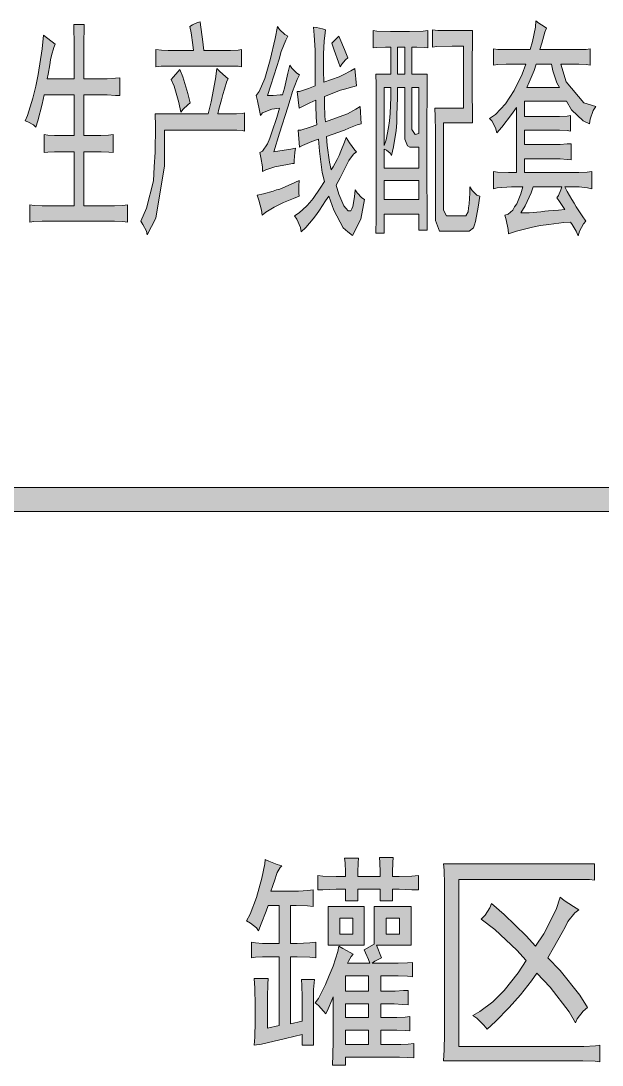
# Model space of a CAD drawing. Header units: millimetres. Extents: x -4415 to 173792, y -78716 to 47289.
# Drawn here: x 164888 to 167057, y -63571 to -59674 of the extents above; entities that cross this region are included whole.
import ezdxf

# ---------------------------------------------------------------- set-up
doc = ezdxf.new("R2010")
doc.units = ezdxf.units.MM

msp = doc.modelspace()

# ---------------------------------------------------------------- hatches: boundary and pattern name
h = msp.add_hatch(color=0)
h.paths.add_polyline_path([(166849.4, -59700.4), (166842.9, -59715.5), (166831.1, -59756.3), (166823.6, -59781), (166953.5, -59781), (166968.5, -59781), (166997.5, -59779.9), (167011.5, -59777.7), (167011.5, -59838.9), (166998.6, -59836.8), (166969.6, -59834.6), (166953.5, -59834.6), (166902, -59834.6), (166922.4, -59901.2), (166987.8, -59979.6), (167032.9, -59993.5), (167023.3, -60008.5), (167011.5, -60040.7), (167009.3, -60057.9), (166985.7, -60047.2), (166942.7, -60005.3), (166923.4, -59973.1), (166766.7, -59973.1), (166766.7, -60031.1), (166882.6, -60031.1), (166897.7, -60031.1), (166925.6, -60028.9), (166938.5, -60026.8), (166938.5, -60084.8), (166925.6, -60082.6), (166897.7, -60081.5), (166882.6, -60081.5), (166766.7, -60081.5), (166766.7, -60135.2), (166885.9, -60135.2), (166899.8, -60135.2), (166926.6, -60133.1), (166940.6, -60132), (166940.6, -60192.1), (166926.6, -60191), (166899.8, -60188.9), (166885.9, -60188.9), (166766.7, -60188.9), (166766.7, -60239.3), (166955.6, -60239.3), (166969.6, -60239.3), (167000.7, -60238.3), (167017.9, -60236.1), (167017.9, -60300.5), (167001.8, -60297.3), (166970.7, -60293), (166955.6, -60293), (166917, -60293), (166925.6, -60310.2), (166943.8, -60340.2), (166952.4, -60354.2), (166959.9, -60368.2), (166982.5, -60401.4), (166995.4, -60421.8), (166986.8, -60431.5), (166971.7, -60458.3), (166967.4, -60475.5), (166959.9, -60458.3), (166944.9, -60433.6), (166938.5, -60425.1), (166913.8, -60426.1), (166857.9, -60433.6), (166826.8, -60437.9), (166796.8, -60443.3), (166736.6, -60458.3), (166707.7, -60469.1), (166705.5, -60451.9), (166699.1, -60416.5), (166693.7, -60398.2), (166705.5, -60395), (166723.8, -60380), (166730.2, -60368.2), (166737.7, -60356.3), (166752.7, -60318.8), (166760.3, -60293), (166718.4, -60293), (166664.7, -60297.3), (166651.8, -60300.5), (166651.8, -60236.1), (166665.8, -60238.3), (166707.7, -60239.3), (166736.6, -60239.3), (166736.6, -59996.7), (166718.4, -60023.6), (166681.9, -60070.8), (166663.6, -60091.2), (166658.3, -60072.9), (166645.4, -60046.1), (166636.8, -60037.5), (166658.3, -60022.5), (166695.8, -59982.8), (166711.9, -59958.1), (166728.1, -59933.4), (166758.1, -59872.2), (166772.1, -59834.6), (166713, -59834.6), (166698, -59834.6), (166666.9, -59836.8), (166650.8, -59838.9), (166650.8, -59777.7), (166666.9, -59779.9), (166698, -59781), (166713, -59781), (166788.2, -59781), (166796.8, -59750.9), (166807.5, -59697.2), (166808.6, -59673.6), (166820.4, -59682.2), (166840.8, -59695.1)])
h.paths.add_polyline_path([(166752.7, -60390.7), (166783.9, -60389.6), (166827.9, -60386.4), (166842.9, -60384.3), (166856.9, -60383.2), (166893.4, -60380), (166917, -60377.8), (166909.5, -60366), (166895.5, -60344.5), (166888, -60333.8), (166893.4, -60325.2), (166903, -60304.8), (166906.3, -60293), (166798.9, -60293), (166791.4, -60315.6), (166768.8, -60363.9)])
h.paths.add_polyline_path([(166897.7, -59922.7), (166888, -59904.4), (166873, -59860.4), (166867.6, -59834.6), (166810.7, -59834.6), (166803.2, -59858.2), (166784.9, -59902.3), (166775.3, -59922.7)])
h = msp.add_hatch(color=0)
h.dxf.hatch_style = 2
h.paths.add_polyline_path([(165015.8, -59760.6), (165010.5, -59772.4), (165001.9, -59802.4), (164998.6, -59819.6), (164995.4, -59837.9), (164989, -59872.2), (164985.8, -59889.4), (165086.7, -59889.4), (165086.7, -59771.3), (165086.7, -59748.8), (165085.6, -59706.9), (165084.5, -59686.5), (165123.2, -59686.5), (165123.2, -59705.8), (165122.1, -59747.7), (165122.1, -59771.3), (165122.1, -59889.4), (165196.2, -59889.4), (165209.1, -59889.4), (165240.2, -59887.2), (165256.3, -59886.2), (165256.3, -59952.7), (165240.2, -59951.6), (165210.1, -59949.5), (165196.2, -59949.5), (165122.1, -59949.5), (165122.1, -60100.9), (165173.6, -60100.9), (165185.4, -60100.9), (165214.4, -60099.8), (165231.6, -60097.6), (165231.6, -60165.3), (165215.5, -60164.2), (165186.5, -60162), (165173.6, -60162), (165122.1, -60162), (165122.1, -60363.9), (165223, -60363.9), (165237, -60363.9), (165268.1, -60362.8), (165285.3, -60360.6), (165285.3, -60425.1), (165268.1, -60422.9), (165237, -60421.8), (165223, -60421.8), (164980.4, -60421.8), (164966.4, -60421.8), (164936.4, -60422.9), (164921.4, -60425.1), (164921.4, -60360.6), (164937.5, -60362.8), (164966.4, -60363.9), (164980.4, -60363.9), (165086.7, -60363.9), (165086.7, -60162), (165024.4, -60162), (165012.6, -60162), (164987.9, -60164.2), (164975, -60165.3), (164975, -60097.6), (164987.9, -60099.8), (165012.6, -60100.9), (165024.4, -60100.9), (165086.7, -60100.9), (165086.7, -59949.5), (164974, -59949.5), (164966.4, -59984.9), (164950.3, -60046.1), (164942.8, -60070.8), (164934.2, -60062.2), (164913.8, -60050.4), (164903.1, -60047.2), (164911.7, -60026.8), (164932.1, -59962.4), (164942.8, -59917.3), (164952.5, -59873.3), (164967.5, -59777.7), (164971.8, -59727.3)])
h = msp.add_hatch(color=0)
h.dxf.hatch_style = 2
h.paths.add_polyline_path([(165556.9, -59676.8), (165557.9, -59688.6), (165565.5, -59742.3), (165569.7, -59784.2), (165654.6, -59784.2), (165669.6, -59784.2), (165698.6, -59783.1), (165711.4, -59781), (165711.4, -59845.4), (165698.6, -59843.2), (165671.7, -59842.1), (165659.9, -59842.1), (165456, -59842.1), (165443.1, -59842.1), (165410.9, -59843.2), (165391.5, -59845.4), (165391.5, -59781), (165411.9, -59783.1), (165437.7, -59784.2), (165444.1, -59784.2), (165531.1, -59784.2), (165529, -59762.7), (165522.5, -59717.6), (165518.2, -59694), (165527.9, -59688.6), (165547.2, -59680)])
h = msp.add_hatch(color=0)
h.dxf.hatch_style = 2
h.paths.add_polyline_path([(165883.2, -59730.5), (165875.7, -59745.5), (165858.5, -59788.5), (165851, -59816.4), (165842.4, -59844.3), (165820.9, -59913), (165808.1, -59952.7), (165828.5, -59951.6), (165855.3, -59949.5), (165863.9, -59949.5), (165871.4, -59924.8), (165884.3, -59869), (165890.7, -59838.9), (165898.2, -59850.7), (165917.6, -59869), (165927.2, -59875.4), (165918.6, -59892.6), (165901.5, -59937.7), (165892.9, -59966.7), (165884.3, -59995.7), (165853.2, -60093.3), (165831.7, -60162), (165854.2, -60158.8), (165895, -60152.4), (165912.2, -60148.1), (165910, -60165.3), (165906.8, -60194.3), (165906.8, -60206.1), (165901.5, -60206.1), (165875.7, -60210.4), (165855.3, -60214.6), (165834.9, -60218.9), (165801.6, -60229.7), (165788.7, -60236.1), (165788.7, -60218.9), (165783.4, -60183.5), (165779.1, -60165.3), (165788.7, -60159.9), (165808.1, -60133.1), (165816.7, -60111.6), (165824.2, -60089), (165842.4, -60034.3), (165852.1, -59999.9), (165824.2, -60003.2), (165788.7, -60017.1), (165781.2, -60026.8), (165778, -60008.5), (165770.5, -59972), (165765.1, -59952.7), (165776.9, -59937.7), (165797.3, -59888.3), (165808.1, -59854), (165817.7, -59819.6), (165836, -59739.1), (165844.6, -59694), (165853.2, -59705.8), (165872.5, -59724.1)])
h = msp.add_hatch(color=0)
h.dxf.hatch_style = 2
h.paths.add_polyline_path([(165985.2, -59807.8), (165985.2, -59783.1), (165982, -59727.3), (165979.8, -59697.2), (165990.6, -59698.3), (166013.1, -59703.7), (166024.9, -59706.9), (166022.8, -59717.6), (166019.5, -59749.8), (166018.5, -59772.4), (166017.4, -59796), (166017.4, -59860.4), (166018.5, -59902.3), (166075.4, -59881.9), (166090.4, -59875.4), (166118.3, -59860.4), (166133.3, -59851.8), (166139.8, -59916.2), (166125.8, -59919.4), (166095.8, -59928), (166080.7, -59932.3), (166020.6, -59955.9), (166020.6, -59983.8), (166021.7, -60031.1), (166023.8, -60050.4), (166089.3, -60026.8), (166106.5, -60020.3), (166137.6, -60003.2), (166153.7, -59993.5), (166158, -60057.9), (166143, -60062.2), (166110.8, -60074), (166094.7, -60081.5), (166028.1, -60105.2), (166030.3, -60138.4), (166038.9, -60200.7), (166045.3, -60229.7), (166052.8, -60217.9), (166067.9, -60191), (166075.4, -60176), (166081.8, -60159.9), (166094.7, -60126.6), (166101.1, -60108.4), (166114, -60128.8), (166133.3, -60155.6), (166139.8, -60162), (166129, -60171.7), (166111.9, -60195.3), (166105.4, -60207.1), (166099, -60220), (166078.6, -60259.7), (166063.6, -60286.6), (166074.3, -60320.9), (166092.5, -60363.9), (166100.1, -60372.5), (166108.6, -60382.1), (166119.4, -60383.2), (166122.6, -60374.6), (166125.8, -60366), (166132.3, -60330.6), (166134.4, -60303.7), (166141.9, -60315.6), (166160.2, -60333.8), (166169.8, -60340.2), (166155.9, -60414.3), (166124.7, -60474.4), (166107.6, -60460.5), (166090.4, -60446.5), (166055, -60380), (166036.7, -60327.4), (166024.9, -60345.6), (166002.4, -60380), (165990.6, -60396.1), (165978.7, -60412.2), (165950.8, -60445.4), (165933.7, -60461.6), (165930.4, -60445.4), (165917.6, -60414.3), (165909, -60401.4), (165926.1, -60389.6), (165954.1, -60363.9), (165965.9, -60351), (165977.7, -60337), (166004.5, -60298.4), (166020.6, -60273.7), (166012, -60239.3), (166001.3, -60159.9), (165998.1, -60114.8), (165973.4, -60123.4), (165938, -60138.4), (165927.2, -60144.9), (165921.9, -60081.5), (165932.6, -60081.5), (165966.9, -60070.8), (165991.6, -60061.1), (165989.5, -60034.3), (165988.4, -59988.1), (165988.4, -59969.9), (165965.9, -59979.6), (165933.7, -59995.7), (165926.1, -59999.9), (165918.6, -59936.6), (165927.2, -59936.6), (165960.5, -59925.9), (165985.2, -59916.2)])
h = msp.add_hatch(color=0)
h.paths.add_polyline_path([(166267.5, -59872.2), (166267.5, -59771.3), (166248.2, -59771.3), (166216, -59772.4), (166202, -59774.5), (166202, -59710.1), (166216, -59712.3), (166266.4, -59713.3), (166301.9, -59713.3), (166337.3, -59713.3), (166388.8, -59712.3), (166406, -59710.1), (166406, -59774.5), (166395.3, -59772.4), (166365.2, -59771.3), (166347, -59771.3), (166347, -59872.2), (166403.9, -59872.2), (166403.9, -59928), (166402.8, -60070.8), (166402.8, -60158.8), (166402.8, -60245.8), (166403.9, -60395), (166403.9, -60455.1), (166372.7, -60455.1), (166372.7, -60395), (166242.8, -60395), (166242.8, -60465.8), (166211.7, -60465.8), (166212.8, -60411.1), (166213.8, -60256.5), (166213.8, -60155.6), (166213.8, -60052.6), (166212.8, -59910.8), (166211.7, -59872.2)])
h.paths.add_polyline_path([(166242.8, -60223.2), (166372.7, -60223.2), (166372.7, -60144.9), (166338.4, -60144.9), (166329.8, -60140.6), (166320.1, -60114.8), (166320.1, -60094.4), (166320.1, -59922.7), (166293.3, -59922.7), (166293.3, -59960.2), (166291.1, -60025.7), (166290.1, -60054.7), (166287.9, -60082.6), (166278.3, -60143.8), (166270.7, -60176), (166265.4, -60167.4), (166251.4, -60155.6), (166242.8, -60152.4)])
h.paths.add_polyline_path([(166372.7, -60340.2), (166372.7, -60269.4), (166242.8, -60269.4), (166242.8, -60340.2)])
h.paths.add_polyline_path([(166345.9, -60057.9), (166345.9, -60079.4), (166358.8, -60097.6), (166372.7, -60094.4), (166372.7, -59922.7), (166345.9, -59922.7)])
h.paths.add_polyline_path([(166242.8, -60138.4), (166250.3, -60118), (166260, -60071.9), (166263.2, -60046.1), (166265.4, -60019.3), (166267.5, -59958.1), (166267.5, -59922.7), (166242.8, -59922.7)])
h.paths.add_polyline_path([(166320.1, -59872.2), (166320.1, -59771.3), (166293.3, -59771.3), (166293.3, -59872.2)])
h = msp.add_hatch(color=0)
h.dxf.hatch_style = 2
h.paths.add_polyline_path([(166423.2, -59706.9), (166443.6, -59709), (166476.9, -59710.1), (166490.8, -59710.1), (166572.4, -59710.1), (166572.4, -59742.3), (166571.3, -59830.3), (166571.3, -59886.2), (166571.3, -59939.8), (166572.4, -60023.6), (166572.4, -60054.7), (166465, -60054.7), (166465, -60357.4), (166465, -60380), (166475.8, -60401.4), (166486.5, -60401.4), (166541.3, -60401.4), (166547.7, -60401.4), (166556.3, -60386.4), (166558.4, -60371.4), (166560.6, -60356.3), (166562.7, -60316.6), (166562.7, -60293), (166571.3, -60307), (166589.6, -60324.1), (166600.3, -60327.4), (166593.9, -60369.2), (166584.2, -60422.9), (166579.9, -60434.7), (166576.7, -60446.5), (166560.6, -60458.3), (166548.8, -60458.3), (166465, -60458.3), (166450, -60458.3), (166435, -60418.6), (166435, -60377.8), (166435, -60108.4), (166435, -60084.8), (166433.9, -60031.1), (166432.8, -59999.9), (166539.1, -59999.9), (166539.1, -59768.1), (166497.2, -59768.1), (166439.3, -59769.1), (166423.2, -59771.3)])
h = msp.add_hatch(color=0)
h.dxf.hatch_style = 2
h.paths.add_polyline_path([(166078.6, -59845.4), (166073.2, -59827.1), (166057.1, -59783.1), (166047.5, -59757.3), (166074.3, -59730.5), (166077.5, -59739.1), (166094.7, -59779.9), (166107.6, -59811), (166099, -59818.5), (166085, -59834.6)])
h = msp.add_hatch(color=0)
h.dxf.hatch_style = 2
h.paths.add_polyline_path([(165661, -59889.4), (165656.7, -59899), (165647, -59929.1), (165641.7, -59948.4), (165636.3, -59967.7), (165626.6, -60003.2), (165622.3, -60020.3), (165675, -60020.3), (165692.1, -60020.3), (165715.7, -60019.3), (165722.2, -60017.1), (165722.2, -60084.8), (165714.7, -60082.6), (165693.2, -60081.5), (165678.2, -60081.5), (165423.8, -60081.5), (165423.8, -60214.6), (165391.5, -60410), (165359.3, -60472.3), (165356.1, -60458.3), (165343.2, -60433.6), (165334.7, -60421.8), (165356.1, -60372.5), (165381.9, -60270.5), (165385.1, -60217.9), (165388.3, -60164.2), (165389.4, -60066.5), (165388.3, -60020.3), (165586.9, -60020.3), (165597.7, -59975.3), (165613.8, -59890.5), (165619.1, -59851.8), (165629.9, -59862.5), (165651.3, -59880.8)])
h = msp.add_hatch(color=0)
h.dxf.hatch_style = 2
h.paths.add_polyline_path([(165480.6, -59855), (165491.4, -59881.9), (165510.7, -59944.1), (165519.3, -59979.6), (165510.7, -59987.1), (165493.5, -60003.2), (165483.9, -60013.9), (165476.4, -59978.5), (165459.2, -59917.3), (165448.4, -59892.6), (165457, -59881.9), (165473.1, -59863.6)])
h = msp.add_hatch(color=0)
h.dxf.hatch_style = 2
h.paths.add_polyline_path([(165926.1, -60269.4), (165925.1, -60288.7), (165925.1, -60316.6), (165926.1, -60327.4), (165904.7, -60336), (165867.1, -60352.1), (165849.9, -60360.6), (165832.8, -60369.2), (165801.6, -60387.5), (165787.7, -60398.2), (165785.5, -60380), (165775.9, -60342.4), (165769.4, -60324.1), (165793, -60318.8), (165828.5, -60309.1), (165841.3, -60304.8), (165854.2, -60301.6), (165896.1, -60283.4)])
h = msp.add_hatch(color=0)
h.dxf.hatch_style = 2
h.paths.add_polyline_path([(160328.9, -61505), (160328.9, -61414.8), (170791.2, -61414.8), (170791.2, -61505)])
h = msp.add_hatch(color=0)
h.dxf.hatch_style = 2
h.paths.add_polyline_path([(165979.8, -63497.4), (165936.9, -63497.4), (165936.9, -63457.7), (165874.6, -63472.7), (165785.5, -63493.1), (165758.7, -63497.4), (165760.8, -63467.3), (165761.9, -63408.3), (165761.9, -63380.4), (165761.9, -63349.3), (165760.8, -63283.8), (165758.7, -63248.3), (165810.2, -63248.3), (165809.1, -63269.8), (165808.1, -63316), (165808.1, -63339.6), (165808.1, -63434.1), (165851, -63423.3), (165851, -63167.8), (165799.5, -63167.8), (165788.7, -63167.8), (165763, -63168.9), (165747.9, -63171.1), (165747.9, -63113.1), (165763, -63115.2), (165788.7, -63117.4), (165799.5, -63117.4), (165851, -63117.4), (165851, -62975.7), (165810.2, -62975.7), (165802.7, -62997.2), (165784.4, -63044.4), (165774.8, -63070.1), (165767.3, -63059.4), (165744.7, -63041.2), (165729.7, -63032.6), (165742.6, -63007.9), (165766.2, -62945.6), (165776.9, -62910.2), (165786.6, -62873.7), (165798.4, -62820), (165799.5, -62803.9), (165813.4, -62810.4), (165843.5, -62822.2), (165861.7, -62827.5), (165855.3, -62834), (165843.5, -62852.2), (165840.3, -62864), (165836, -62875.8), (165826.3, -62904.8), (165820.9, -62922), (165907.9, -62922), (165924, -62922), (165958.4, -62919.9), (165977.7, -62917.7), (165977.7, -62978.9), (165957.3, -62976.8), (165915.4, -62975.7), (165893.9, -62975.7), (165893.9, -63117.4), (165918.6, -63117.4), (165965.9, -63115.2), (165988.4, -63113.1), (165988.4, -63171.1), (165965.9, -63168.9), (165918.6, -63167.8), (165893.9, -63167.8), (165893.9, -63416.9), (165936.9, -63407.2), (165936.9, -63336.4), (165936.9, -63316), (165935.8, -63274.1), (165934.7, -63251.6), (165983, -63251.6), (165979.8, -63289.1)])
h = msp.add_hatch(color=0)
h.dxf.hatch_style = 2
h.paths.add_polyline_path([(166277.2, -62796.4), (166275, -62815.7), (166274, -62851.2), (166274, -62867.3), (166298.7, -62867.3), (166347, -62866.2), (166371.6, -62864), (166371.6, -62917.7), (166347, -62916.6), (166298.7, -62914.5), (166274, -62914.5), (166274, -62958.5), (166227.8, -62958.5), (166227.8, -62914.5), (166145.1, -62914.5), (166145.1, -62958.5), (166099, -62958.5), (166099, -62914.5), (166064.6, -62914.5), (166014.2, -62916.6), (165995.9, -62917.7), (165995.9, -62864), (166014.2, -62866.2), (166064.6, -62867.3), (166099, -62867.3), (166099, -62851.2), (166097.9, -62816.8), (166095.8, -62799.6), (166147.3, -62799.6), (166146.2, -62816.8), (166145.1, -62851.2), (166145.1, -62867.3), (166227.8, -62867.3), (166227.8, -62851.2), (166226.7, -62815.7), (166225.7, -62796.4)])
h = msp.add_hatch(color=0)
h.dxf.hatch_style = 2
h.paths.add_polyline_path([(167028.6, -62881.2), (167009.3, -62879.1), (166954.6, -62878), (166921.3, -62878), (166521.9, -62878), (166521.9, -63501.7), (166962.1, -63501.7), (166988.9, -63501.7), (167031.8, -63499.5), (167048, -63497.4), (167048, -63558.6), (167030.8, -63556.4), (166984.6, -63555.4), (166956.7, -63555.4), (166465, -63555.4), (166467.2, -63514.6), (166468.3, -63455.5), (166468.3, -63437.3), (166468.3, -62925.2), (166468.3, -62896.2), (166467.2, -62843.6), (166465, -62820), (167028.6, -62820)])
h = msp.add_hatch(color=0)
h.dxf.hatch_style = 2
h.paths.add_polyline_path([(166643.2, -62968.2), (166690.5, -63009), (166773.1, -63088.4), (166807.5, -63127), (166838.6, -63082), (166884.8, -62990.7), (166899.8, -62944.5), (166914.8, -62956.4), (166949.2, -62980), (166969.6, -62991.8), (166954.6, -63003.6), (166928.8, -63035.8), (166918.1, -63056.2), (166907.3, -63076.6), (166875.1, -63133.5), (166853.6, -63171.1), (166899.8, -63218.3), (166973.9, -63310.6), (167001.8, -63356.8), (166985.7, -63369.7), (166963.1, -63398.6), (166956.7, -63413.7), (166934.2, -63372.9), (166863.3, -63280.6), (166812.9, -63228), (166793.5, -63256.9), (166751.7, -63309.5), (166731.3, -63333.2), (166709.8, -63356.8), (166658.3, -63408.3), (166627.1, -63437.3), (166615.3, -63422.3), (166588.5, -63396.5), (166573.5, -63386.8), (166600.3, -63371.8), (166648.6, -63335.3), (166670.1, -63313.8), (166691.6, -63293.4), (166743.1, -63226.9), (166773.1, -63180.7), (166738.8, -63142.1), (166656.1, -63064.8), (166605.7, -63026.1), (166619.6, -63012.2), (166637.9, -62984.3)])
h = msp.add_hatch(color=0)
h.paths.add_polyline_path([(165985.2, -63339.6), (165998.1, -63322.4), (166023.8, -63270.9), (166037.8, -63236.5), (166052.8, -63202.2), (166070, -63147.4), (166074.3, -63127), (166089.3, -63135.6), (166116.2, -63150.7), (166128, -63157.1), (166120.5, -63165.7), (166109.7, -63182.9), (166106.5, -63191.5), (166190.2, -63191.5), (166184.9, -63177.5), (166174.1, -63152.8), (166168.8, -63141), (166206.3, -63120.6), (166206.3, -62978.9), (166343.7, -62978.9), (166343.7, -63123.8), (166214.9, -63123.8), (166233.2, -63171.1), (166225.7, -63174.3), (166208.5, -63183.9), (166198.8, -63191.5), (166282.5, -63191.5), (166295.4, -63191.5), (166329.8, -63189.3), (166349.1, -63188.2), (166349.1, -63241.9), (166329.8, -63239.8), (166295.4, -63238.7), (166282.5, -63238.7), (166231, -63238.7), (166231, -63295.6), (166271.8, -63295.6), (166284.7, -63295.6), (166315.8, -63293.4), (166333, -63292.4), (166333, -63346), (166311.5, -63345), (166280.4, -63342.8), (166271.8, -63342.8), (166231, -63342.8), (166231, -63393.3), (166277.2, -63393.3), (166290.1, -63393.3), (166321.2, -63392.2), (166338.4, -63390.1), (166338.4, -63443.7), (166321.2, -63442.7), (166290.1, -63440.5), (166277.2, -63440.5), (166231, -63440.5), (166231, -63494.2), (166298.7, -63494.2), (166305.1, -63494.2), (166333, -63493.1), (166354.5, -63491), (166354.5, -63544.6), (166329.8, -63543.6), (166300.8, -63541.4), (166099, -63541.4), (166099, -63571.5), (166050.7, -63571.5), (166051.7, -63532.8), (166052.8, -63482.4), (166052.8, -63470.6), (166052.8, -63316), (166047.5, -63328.9), (166034.6, -63361.1), (166026, -63380.4), (166017.4, -63369.7), (165998.1, -63349.3)])
h.paths.add_polyline_path([(166184.9, -63295.6), (166184.9, -63238.7), (166099, -63238.7), (166099, -63295.6)])
h.paths.add_polyline_path([(166184.9, -63494.2), (166184.9, -63440.5), (166099, -63440.5), (166099, -63494.2)])
h.paths.add_polyline_path([(166184.9, -63393.3), (166184.9, -63342.8), (166099, -63342.8), (166099, -63393.3)])
h.paths.add_polyline_path([(166300.8, -63083), (166300.8, -63022.9), (166250.3, -63022.9), (166250.3, -63083)])
h = msp.add_hatch(color=0)
h.paths.add_polyline_path([(166168.8, -63123.8), (166034.6, -63123.8), (166034.6, -62978.9), (166168.8, -62978.9)])
h.paths.add_polyline_path([(166125.8, -63083), (166125.8, -63022.9), (166077.5, -63022.9), (166077.5, -63083)])

# ---------------------------------------------------------------- linework, layer by layer
at = {"color": 0, "lineweight": 0}
for points in [[(166849.4, -59700.4), (166842.9, -59715.5), (166831.1, -59756.3), (166823.6, -59781), (166953.5, -59781), (166968.5, -59781), (166997.5, -59779.9), (167011.5, -59777.7), (167011.5, -59838.9), (166998.6, -59836.8), (166969.6, -59834.6), (166953.5, -59834.6), (166902, -59834.6), (166922.4, -59901.2), (166987.8, -59979.6), (167032.9, -59993.5), (167023.3, -60008.5), (167011.5, -60040.7), (167009.3, -60057.9), (166985.7, -60047.2), (166942.7, -60005.3), (166923.4, -59973.1), (166766.7, -59973.1), (166766.7, -60031.1), (166882.6, -60031.1), (166897.7, -60031.1), (166925.6, -60028.9), (166938.5, -60026.8), (166938.5, -60084.8), (166925.6, -60082.6), (166897.7, -60081.5), (166882.6, -60081.5), (166766.7, -60081.5), (166766.7, -60135.2), (166885.9, -60135.2), (166899.8, -60135.2), (166926.6, -60133.1), (166940.6, -60132), (166940.6, -60192.1), (166926.6, -60191), (166899.8, -60188.9), (166885.9, -60188.9), (166766.7, -60188.9), (166766.7, -60239.3), (166955.6, -60239.3), (166969.6, -60239.3), (167000.7, -60238.3), (167017.9, -60236.1), (167017.9, -60300.5), (167001.8, -60297.3), (166970.7, -60293), (166955.6, -60293), (166917, -60293), (166925.6, -60310.2), (166943.8, -60340.2), (166952.4, -60354.2), (166959.9, -60368.2), (166982.5, -60401.4), (166995.4, -60421.8), (166986.8, -60431.5), (166971.7, -60458.3), (166967.4, -60475.5), (166959.9, -60458.3), (166944.9, -60433.6), (166938.5, -60425.1), (166913.8, -60426.1), (166857.9, -60433.6), (166826.8, -60437.9), (166796.8, -60443.3), (166736.6, -60458.3), (166707.7, -60469.1), (166705.5, -60451.9), (166699.1, -60416.5), (166693.7, -60398.2), (166705.5, -60395), (166723.8, -60380), (166730.2, -60368.2), (166737.7, -60356.3), (166752.7, -60318.8), (166760.3, -60293), (166718.4, -60293), (166664.7, -60297.3), (166651.8, -60300.5), (166651.8, -60236.1), (166665.8, -60238.3), (166707.7, -60239.3), (166736.6, -60239.3), (166736.6, -59996.7), (166718.4, -60023.6), (166681.9, -60070.8), (166663.6, -60091.2), (166658.3, -60072.9), (166645.4, -60046.1), (166636.8, -60037.5), (166658.3, -60022.5), (166695.8, -59982.8), (166711.9, -59958.1), (166728.1, -59933.4), (166758.1, -59872.2), (166772.1, -59834.6), (166713, -59834.6), (166698, -59834.6), (166666.9, -59836.8), (166650.8, -59838.9), (166650.8, -59777.7), (166666.9, -59779.9), (166698, -59781), (166713, -59781), (166788.2, -59781), (166796.8, -59750.9), (166807.5, -59697.2), (166808.6, -59673.6), (166820.4, -59682.2), (166840.8, -59695.1)], [(165015.8, -59760.6), (165010.5, -59772.4), (165001.9, -59802.4), (164998.6, -59819.6), (164995.4, -59837.9), (164989, -59872.2), (164985.8, -59889.4), (165086.7, -59889.4), (165086.7, -59771.3), (165086.7, -59748.8), (165085.6, -59706.9), (165084.5, -59686.5), (165123.2, -59686.5), (165123.2, -59705.8), (165122.1, -59747.7), (165122.1, -59771.3), (165122.1, -59889.4), (165196.2, -59889.4), (165209.1, -59889.4), (165240.2, -59887.2), (165256.3, -59886.2), (165256.3, -59952.7), (165240.2, -59951.6), (165210.1, -59949.5), (165196.2, -59949.5), (165122.1, -59949.5), (165122.1, -60100.9), (165173.6, -60100.9), (165185.4, -60100.9), (165214.4, -60099.8), (165231.6, -60097.6), (165231.6, -60165.3), (165215.5, -60164.2), (165186.5, -60162), (165173.6, -60162), (165122.1, -60162), (165122.1, -60363.9), (165223, -60363.9), (165237, -60363.9), (165268.1, -60362.8), (165285.3, -60360.6), (165285.3, -60425.1), (165268.1, -60422.9), (165237, -60421.8), (165223, -60421.8), (164980.4, -60421.8), (164966.4, -60421.8), (164936.4, -60422.9), (164921.4, -60425.1), (164921.4, -60360.6), (164937.5, -60362.8), (164966.4, -60363.9), (164980.4, -60363.9), (165086.7, -60363.9), (165086.7, -60162), (165024.4, -60162), (165012.6, -60162), (164987.9, -60164.2), (164975, -60165.3), (164975, -60097.6), (164987.9, -60099.8), (165012.6, -60100.9), (165024.4, -60100.9), (165086.7, -60100.9), (165086.7, -59949.5), (164974, -59949.5), (164966.4, -59984.9), (164950.3, -60046.1), (164942.8, -60070.8), (164934.2, -60062.2), (164913.8, -60050.4), (164903.1, -60047.2), (164911.7, -60026.8), (164932.1, -59962.4), (164942.8, -59917.3), (164952.5, -59873.3), (164967.5, -59777.7), (164971.8, -59727.3)], [(165556.9, -59676.8), (165557.9, -59688.6), (165565.5, -59742.3), (165569.7, -59784.2), (165654.6, -59784.2), (165669.6, -59784.2), (165698.6, -59783.1), (165711.4, -59781), (165711.4, -59845.4), (165698.6, -59843.2), (165671.7, -59842.1), (165659.9, -59842.1), (165456, -59842.1), (165443.1, -59842.1), (165410.9, -59843.2), (165391.5, -59845.4), (165391.5, -59781), (165411.9, -59783.1), (165437.7, -59784.2), (165444.1, -59784.2), (165531.1, -59784.2), (165529, -59762.7), (165522.5, -59717.6), (165518.2, -59694), (165527.9, -59688.6), (165547.2, -59680)], [(165883.2, -59730.5), (165875.7, -59745.5), (165858.5, -59788.5), (165851, -59816.4), (165842.4, -59844.3), (165820.9, -59913), (165808.1, -59952.7), (165828.5, -59951.6), (165855.3, -59949.5), (165863.9, -59949.5), (165871.4, -59924.8), (165884.3, -59869), (165890.7, -59838.9), (165898.2, -59850.7), (165917.6, -59869), (165927.2, -59875.4), (165918.6, -59892.6), (165901.5, -59937.7), (165892.9, -59966.7), (165884.3, -59995.7), (165853.2, -60093.3), (165831.7, -60162), (165854.2, -60158.8), (165895, -60152.4), (165912.2, -60148.1), (165910, -60165.3), (165906.8, -60194.3), (165906.8, -60206.1), (165901.5, -60206.1), (165875.7, -60210.4), (165855.3, -60214.6), (165834.9, -60218.9), (165801.6, -60229.7), (165788.7, -60236.1), (165788.7, -60218.9), (165783.4, -60183.5), (165779.1, -60165.3), (165788.7, -60159.9), (165808.1, -60133.1), (165816.7, -60111.6), (165824.2, -60089), (165842.4, -60034.3), (165852.1, -59999.9), (165824.2, -60003.2), (165788.7, -60017.1), (165781.2, -60026.8), (165778, -60008.5), (165770.5, -59972), (165765.1, -59952.7), (165776.9, -59937.7), (165797.3, -59888.3), (165808.1, -59854), (165817.7, -59819.6), (165836, -59739.1), (165844.6, -59694), (165853.2, -59705.8), (165872.5, -59724.1)], [(165985.2, -59807.8), (165985.2, -59783.1), (165982, -59727.3), (165979.8, -59697.2), (165990.6, -59698.3), (166013.1, -59703.7), (166024.9, -59706.9), (166022.8, -59717.6), (166019.5, -59749.8), (166018.5, -59772.4), (166017.4, -59796), (166017.4, -59860.4), (166018.5, -59902.3), (166075.4, -59881.9), (166090.4, -59875.4), (166118.3, -59860.4), (166133.3, -59851.8), (166139.8, -59916.2), (166125.8, -59919.4), (166095.8, -59928), (166080.7, -59932.3), (166020.6, -59955.9), (166020.6, -59983.8), (166021.7, -60031.1), (166023.8, -60050.4), (166089.3, -60026.8), (166106.5, -60020.3), (166137.6, -60003.2), (166153.7, -59993.5), (166158, -60057.9), (166143, -60062.2), (166110.8, -60074), (166094.7, -60081.5), (166028.1, -60105.2), (166030.3, -60138.4), (166038.9, -60200.7), (166045.3, -60229.7), (166052.8, -60217.9), (166067.9, -60191), (166075.4, -60176), (166081.8, -60159.9), (166094.7, -60126.6), (166101.1, -60108.4), (166114, -60128.8), (166133.3, -60155.6), (166139.8, -60162), (166129, -60171.7), (166111.9, -60195.3), (166105.4, -60207.1), (166099, -60220), (166078.6, -60259.7), (166063.6, -60286.6), (166074.3, -60320.9), (166092.5, -60363.9), (166100.1, -60372.5), (166108.6, -60382.1), (166119.4, -60383.2), (166122.6, -60374.6), (166125.8, -60366), (166132.3, -60330.6), (166134.4, -60303.7), (166141.9, -60315.6), (166160.2, -60333.8), (166169.8, -60340.2), (166155.9, -60414.3), (166124.7, -60474.4), (166107.6, -60460.5), (166090.4, -60446.5), (166055, -60380), (166036.7, -60327.4), (166024.9, -60345.6), (166002.4, -60380), (165990.6, -60396.1), (165978.7, -60412.2), (165950.8, -60445.4), (165933.7, -60461.6), (165930.4, -60445.4), (165917.6, -60414.3), (165909, -60401.4), (165926.1, -60389.6), (165954.1, -60363.9), (165965.9, -60351), (165977.7, -60337), (166004.5, -60298.4), (166020.6, -60273.7), (166012, -60239.3), (166001.3, -60159.9), (165998.1, -60114.8), (165973.4, -60123.4), (165938, -60138.4), (165927.2, -60144.9), (165921.9, -60081.5), (165932.6, -60081.5), (165966.9, -60070.8), (165991.6, -60061.1), (165989.5, -60034.3), (165988.4, -59988.1), (165988.4, -59969.9), (165965.9, -59979.6), (165933.7, -59995.7), (165926.1, -59999.9), (165918.6, -59936.6), (165927.2, -59936.6), (165960.5, -59925.9), (165985.2, -59916.2)], [(166267.5, -59872.2), (166267.5, -59771.3), (166248.2, -59771.3), (166216, -59772.4), (166202, -59774.5), (166202, -59710.1), (166216, -59712.3), (166266.4, -59713.3), (166301.9, -59713.3), (166337.3, -59713.3), (166388.8, -59712.3), (166406, -59710.1), (166406, -59774.5), (166395.3, -59772.4), (166365.2, -59771.3), (166347, -59771.3), (166347, -59872.2), (166403.9, -59872.2), (166403.9, -59928), (166402.8, -60070.8), (166402.8, -60158.8), (166402.8, -60245.8), (166403.9, -60395), (166403.9, -60455.1), (166372.7, -60455.1), (166372.7, -60395), (166242.8, -60395), (166242.8, -60465.8), (166211.7, -60465.8), (166212.8, -60411.1), (166213.8, -60256.5), (166213.8, -60155.6), (166213.8, -60052.6), (166212.8, -59910.8), (166211.7, -59872.2)], [(166423.2, -59706.9), (166443.6, -59709), (166476.9, -59710.1), (166490.8, -59710.1), (166572.4, -59710.1), (166572.4, -59742.3), (166571.3, -59830.3), (166571.3, -59886.2), (166571.3, -59939.8), (166572.4, -60023.6), (166572.4, -60054.7), (166465, -60054.7), (166465, -60357.4), (166465, -60380), (166475.8, -60401.4), (166486.5, -60401.4), (166541.3, -60401.4), (166547.7, -60401.4), (166556.3, -60386.4), (166558.4, -60371.4), (166560.6, -60356.3), (166562.7, -60316.6), (166562.7, -60293), (166571.3, -60307), (166589.6, -60324.1), (166600.3, -60327.4), (166593.9, -60369.2), (166584.2, -60422.9), (166579.9, -60434.7), (166576.7, -60446.5), (166560.6, -60458.3), (166548.8, -60458.3), (166465, -60458.3), (166450, -60458.3), (166435, -60418.6), (166435, -60377.8), (166435, -60108.4), (166435, -60084.8), (166433.9, -60031.1), (166432.8, -59999.9), (166539.1, -59999.9), (166539.1, -59768.1), (166497.2, -59768.1), (166439.3, -59769.1), (166423.2, -59771.3)], [(166078.6, -59845.4), (166073.2, -59827.1), (166057.1, -59783.1), (166047.5, -59757.3), (166074.3, -59730.5), (166077.5, -59739.1), (166094.7, -59779.9), (166107.6, -59811), (166099, -59818.5), (166085, -59834.6)], [(166320.1, -59872.2), (166320.1, -59771.3), (166293.3, -59771.3), (166293.3, -59872.2)], [(165661, -59889.4), (165656.7, -59899), (165647, -59929.1), (165641.7, -59948.4), (165636.3, -59967.7), (165626.6, -60003.2), (165622.3, -60020.3), (165675, -60020.3), (165692.1, -60020.3), (165715.7, -60019.3), (165722.2, -60017.1), (165722.2, -60084.8), (165714.7, -60082.6), (165693.2, -60081.5), (165678.2, -60081.5), (165423.8, -60081.5), (165423.8, -60214.6), (165391.5, -60410), (165359.3, -60472.3), (165356.1, -60458.3), (165343.2, -60433.6), (165334.7, -60421.8), (165356.1, -60372.5), (165381.9, -60270.5), (165385.1, -60217.9), (165388.3, -60164.2), (165389.4, -60066.5), (165388.3, -60020.3), (165586.9, -60020.3), (165597.7, -59975.3), (165613.8, -59890.5), (165619.1, -59851.8), (165629.9, -59862.5), (165651.3, -59880.8)], [(165480.6, -59855), (165491.4, -59881.9), (165510.7, -59944.1), (165519.3, -59979.6), (165510.7, -59987.1), (165493.5, -60003.2), (165483.9, -60013.9), (165476.4, -59978.5), (165459.2, -59917.3), (165448.4, -59892.6), (165457, -59881.9), (165473.1, -59863.6)], [(166897.7, -59922.7), (166888, -59904.4), (166873, -59860.4), (166867.6, -59834.6), (166810.7, -59834.6), (166803.2, -59858.2), (166784.9, -59902.3), (166775.3, -59922.7)], [(166242.8, -60223.2), (166372.7, -60223.2), (166372.7, -60144.9), (166338.4, -60144.9), (166329.8, -60140.6), (166320.1, -60114.8), (166320.1, -60094.4), (166320.1, -59922.7), (166293.3, -59922.7), (166293.3, -59960.2), (166291.1, -60025.7), (166290.1, -60054.7), (166287.9, -60082.6), (166278.3, -60143.8), (166270.7, -60176), (166265.4, -60167.4), (166251.4, -60155.6), (166242.8, -60152.4)], [(166242.8, -60138.4), (166250.3, -60118), (166260, -60071.9), (166263.2, -60046.1), (166265.4, -60019.3), (166267.5, -59958.1), (166267.5, -59922.7), (166242.8, -59922.7)], [(166345.9, -60057.9), (166345.9, -60079.4), (166358.8, -60097.6), (166372.7, -60094.4), (166372.7, -59922.7), (166345.9, -59922.7)], [(165926.1, -60269.4), (165925.1, -60288.7), (165925.1, -60316.6), (165926.1, -60327.4), (165904.7, -60336), (165867.1, -60352.1), (165849.9, -60360.6), (165832.8, -60369.2), (165801.6, -60387.5), (165787.7, -60398.2), (165785.5, -60380), (165775.9, -60342.4), (165769.4, -60324.1), (165793, -60318.8), (165828.5, -60309.1), (165841.3, -60304.8), (165854.2, -60301.6), (165896.1, -60283.4)], [(166372.7, -60340.2), (166372.7, -60269.4), (166242.8, -60269.4), (166242.8, -60340.2)], [(166752.7, -60390.7), (166783.9, -60389.6), (166827.9, -60386.4), (166842.9, -60384.3), (166856.9, -60383.2), (166893.4, -60380), (166917, -60377.8), (166909.5, -60366), (166895.5, -60344.5), (166888, -60333.8), (166893.4, -60325.2), (166903, -60304.8), (166906.3, -60293), (166798.9, -60293), (166791.4, -60315.6), (166768.8, -60363.9)], [(160328.9, -61505), (160328.9, -61414.8), (170791.2, -61414.8), (170791.2, -61505)], [(165979.8, -63497.4), (165936.9, -63497.4), (165936.9, -63457.7), (165874.6, -63472.7), (165785.5, -63493.1), (165758.7, -63497.4), (165760.8, -63467.3), (165761.9, -63408.3), (165761.9, -63380.4), (165761.9, -63349.3), (165760.8, -63283.8), (165758.7, -63248.3), (165810.2, -63248.3), (165809.1, -63269.8), (165808.1, -63316), (165808.1, -63339.6), (165808.1, -63434.1), (165851, -63423.3), (165851, -63167.8), (165799.5, -63167.8), (165788.7, -63167.8), (165763, -63168.9), (165747.9, -63171.1), (165747.9, -63113.1), (165763, -63115.2), (165788.7, -63117.4), (165799.5, -63117.4), (165851, -63117.4), (165851, -62975.7), (165810.2, -62975.7), (165802.7, -62997.2), (165784.4, -63044.4), (165774.8, -63070.1), (165767.3, -63059.4), (165744.7, -63041.2), (165729.7, -63032.6), (165742.6, -63007.9), (165766.2, -62945.6), (165776.9, -62910.2), (165786.6, -62873.7), (165798.4, -62820), (165799.5, -62803.9), (165813.4, -62810.4), (165843.5, -62822.2), (165861.7, -62827.5), (165855.3, -62834), (165843.5, -62852.2), (165840.3, -62864), (165836, -62875.8), (165826.3, -62904.8), (165820.9, -62922), (165907.9, -62922), (165924, -62922), (165958.4, -62919.9), (165977.7, -62917.7), (165977.7, -62978.9), (165957.3, -62976.8), (165915.4, -62975.7), (165893.9, -62975.7), (165893.9, -63117.4), (165918.6, -63117.4), (165965.9, -63115.2), (165988.4, -63113.1), (165988.4, -63171.1), (165965.9, -63168.9), (165918.6, -63167.8), (165893.9, -63167.8), (165893.9, -63416.9), (165936.9, -63407.2), (165936.9, -63336.4), (165936.9, -63316), (165935.8, -63274.1), (165934.7, -63251.6), (165983, -63251.6), (165979.8, -63289.1)], [(166277.2, -62796.4), (166275, -62815.7), (166274, -62851.2), (166274, -62867.3), (166298.7, -62867.3), (166347, -62866.2), (166371.6, -62864), (166371.6, -62917.7), (166347, -62916.6), (166298.7, -62914.5), (166274, -62914.5), (166274, -62958.5), (166227.8, -62958.5), (166227.8, -62914.5), (166145.1, -62914.5), (166145.1, -62958.5), (166099, -62958.5), (166099, -62914.5), (166064.6, -62914.5), (166014.2, -62916.6), (165995.9, -62917.7), (165995.9, -62864), (166014.2, -62866.2), (166064.6, -62867.3), (166099, -62867.3), (166099, -62851.2), (166097.9, -62816.8), (166095.8, -62799.6), (166147.3, -62799.6), (166146.2, -62816.8), (166145.1, -62851.2), (166145.1, -62867.3), (166227.8, -62867.3), (166227.8, -62851.2), (166226.7, -62815.7), (166225.7, -62796.4)], [(167028.6, -62881.2), (167009.3, -62879.1), (166954.6, -62878), (166921.3, -62878), (166521.9, -62878), (166521.9, -63501.7), (166962.1, -63501.7), (166988.9, -63501.7), (167031.8, -63499.5), (167048, -63497.4), (167048, -63558.6), (167030.8, -63556.4), (166984.6, -63555.4), (166956.7, -63555.4), (166465, -63555.4), (166467.2, -63514.6), (166468.3, -63455.5), (166468.3, -63437.3), (166468.3, -62925.2), (166468.3, -62896.2), (166467.2, -62843.6), (166465, -62820), (167028.6, -62820)], [(166643.2, -62968.2), (166690.5, -63009), (166773.1, -63088.4), (166807.5, -63127), (166838.6, -63082), (166884.8, -62990.7), (166899.8, -62944.5), (166914.8, -62956.4), (166949.2, -62980), (166969.6, -62991.8), (166954.6, -63003.6), (166928.8, -63035.8), (166918.1, -63056.2), (166907.3, -63076.6), (166875.1, -63133.5), (166853.6, -63171.1), (166899.8, -63218.3), (166973.9, -63310.6), (167001.8, -63356.8), (166985.7, -63369.7), (166963.1, -63398.6), (166956.7, -63413.7), (166934.2, -63372.9), (166863.3, -63280.6), (166812.9, -63228), (166793.5, -63256.9), (166751.7, -63309.5), (166731.3, -63333.2), (166709.8, -63356.8), (166658.3, -63408.3), (166627.1, -63437.3), (166615.3, -63422.3), (166588.5, -63396.5), (166573.5, -63386.8), (166600.3, -63371.8), (166648.6, -63335.3), (166670.1, -63313.8), (166691.6, -63293.4), (166743.1, -63226.9), (166773.1, -63180.7), (166738.8, -63142.1), (166656.1, -63064.8), (166605.7, -63026.1), (166619.6, -63012.2), (166637.9, -62984.3)], [(165985.2, -63339.6), (165998.1, -63322.4), (166023.8, -63270.9), (166037.8, -63236.5), (166052.8, -63202.2), (166070, -63147.4), (166074.3, -63127), (166089.3, -63135.6), (166116.2, -63150.7), (166128, -63157.1), (166120.5, -63165.7), (166109.7, -63182.9), (166106.5, -63191.5), (166190.2, -63191.5), (166184.9, -63177.5), (166174.1, -63152.8), (166168.8, -63141), (166206.3, -63120.6), (166206.3, -62978.9), (166343.7, -62978.9), (166343.7, -63123.8), (166214.9, -63123.8), (166233.2, -63171.1), (166225.7, -63174.3), (166208.5, -63183.9), (166198.8, -63191.5), (166282.5, -63191.5), (166295.4, -63191.5), (166329.8, -63189.3), (166349.1, -63188.2), (166349.1, -63241.9), (166329.8, -63239.8), (166295.4, -63238.7), (166282.5, -63238.7), (166231, -63238.7), (166231, -63295.6), (166271.8, -63295.6), (166284.7, -63295.6), (166315.8, -63293.4), (166333, -63292.4), (166333, -63346), (166311.5, -63345), (166280.4, -63342.8), (166271.8, -63342.8), (166231, -63342.8), (166231, -63393.3), (166277.2, -63393.3), (166290.1, -63393.3), (166321.2, -63392.2), (166338.4, -63390.1), (166338.4, -63443.7), (166321.2, -63442.7), (166290.1, -63440.5), (166277.2, -63440.5), (166231, -63440.5), (166231, -63494.2), (166298.7, -63494.2), (166305.1, -63494.2), (166333, -63493.1), (166354.5, -63491), (166354.5, -63544.6), (166329.8, -63543.6), (166300.8, -63541.4), (166099, -63541.4), (166099, -63571.5), (166050.7, -63571.5), (166051.7, -63532.8), (166052.8, -63482.4), (166052.8, -63470.6), (166052.8, -63316), (166047.5, -63328.9), (166034.6, -63361.1), (166026, -63380.4), (166017.4, -63369.7), (165998.1, -63349.3)], [(166168.8, -63123.8), (166034.6, -63123.8), (166034.6, -62978.9), (166168.8, -62978.9)], [(166125.8, -63083), (166125.8, -63022.9), (166077.5, -63022.9), (166077.5, -63083)], [(166300.8, -63083), (166300.8, -63022.9), (166250.3, -63022.9), (166250.3, -63083)], [(166184.9, -63295.6), (166184.9, -63238.7), (166099, -63238.7), (166099, -63295.6)], [(166184.9, -63393.3), (166184.9, -63342.8), (166099, -63342.8), (166099, -63393.3)], [(166184.9, -63494.2), (166184.9, -63440.5), (166099, -63440.5), (166099, -63494.2)]]:
    msp.add_lwpolyline(points, close=True, dxfattribs=at)

doc.saveas('drawing.dxf')
